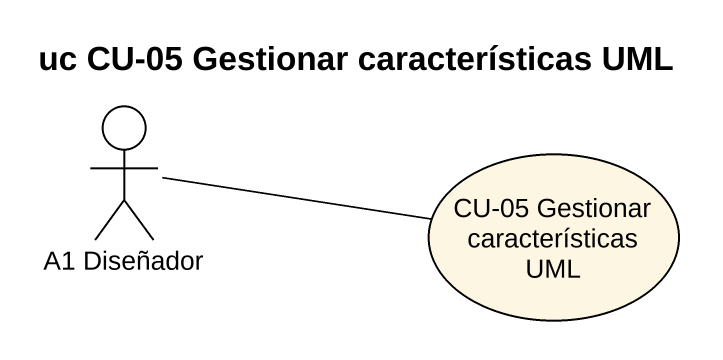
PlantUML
@startuml
title uc CU-05 Gestionar características UML
actor "A1 Diseñador" as A1_Diseñador
usecase "CU-05 Gestionar características UML" as CU_05_Gestionar
A1_Diseñador -right- CU_05_Gestionar
@enduml
